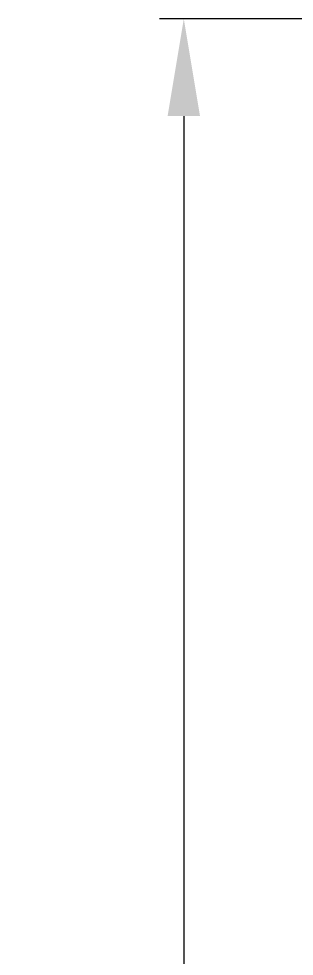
# Model space of a CAD drawing. Header units: millimetres. Extents: x 1366 to 1807, y -424 to -118.
# Drawn here: x 1579.87 to 1588.36, y -276.65 to -247.76 of the extents above; entities that cross this region are included whole.
import ezdxf

# ---------------------------------------------------------------- set-up
doc = ezdxf.new("R2010")
doc.units = ezdxf.units.MM
doc.layers.add('dim', color=3, linetype='Continuous', lineweight=9)
doc.styles.add('宋体', font='SimSun.ttf')
doc.dimstyles.new('YanXiu', dxfattribs={"dimscale": 1.5, "dimtxt": 2.5, "dimasz": 2.2, "dimexe": 0.65, "dimexo": 0.65, "dimgap": 0.5, "dimtad": 1, "dimdsep": 46, "dimtxsty": '宋体', "dimcen": 0, "dimclrd": 3, "dimclre": 3, "dimclrt": 3, "dimazin": 2, "dimtfac": 1, "dimtofl": 0, "dimtmove": 0, "dimatfit": 3, "dimfxl": 0, "dimlwd": 5, "dimlwe": 5, "dimarcsym": 0})

# ---------------------------------------------------------------- blocks, each defined once
blk = doc.blocks.new('*D44')
at = {"layer": 'Defpoints', "color": 0}
for p in [(1609.363, -247.756), (1584.954, -326.591), (1609.363, -326.591)]:
    blk.add_point(p, dxfattribs=at)
at = {"layer": 'dim', "color": 3, "lineweight": 5}
for p, q in [((1608.614, -247.756), (1584.204, -247.756)), ((1584.954, -250.756), (1584.954, -323.591)), ((1608.614, -326.591), (1584.204, -326.591))]:
    blk.add_line(p, q, dxfattribs=at)
at = {"layer": 'dim', "color": 3}
for points in [[(1584.454, -250.756), (1585.454, -250.756), (1584.954, -247.756)], [(1584.454, -323.591), (1585.454, -323.591), (1584.954, -326.591)]]:
    blk.add_solid(points, dxfattribs=at)
at = {"layer": 'dim', "color": 3, "insert": (1582.329, -285.971), "char_height": 3.75, "attachment_point": 5, "rotation": 90, "style": '宋体'}
blk.add_mtext('78.84', dxfattribs=at)

msp = doc.modelspace()

# ---------------------------------------------------------------- dimensions: what is measured, and where the dimension line sits
at = {"layer": 'dim'}
dim = msp.add_linear_dim(base=(1584.9536, -326.5911), p1=(1609.3633, -247.756), p2=(1609.3633, -326.5911), angle=90, dimstyle='YanXiu', override={"dimasz": 2, "dimexe": 0.49975, "dimexo": 0.49975, "dimgap": 0.49975}, dxfattribs=at)
dim.commit()
dim.dimension.update_dxf_attribs({"geometry": '*D44', "text_midpoint": (1584.9536, -285.9706), "dimtype": 160})

doc.saveas('drawing.dxf')
